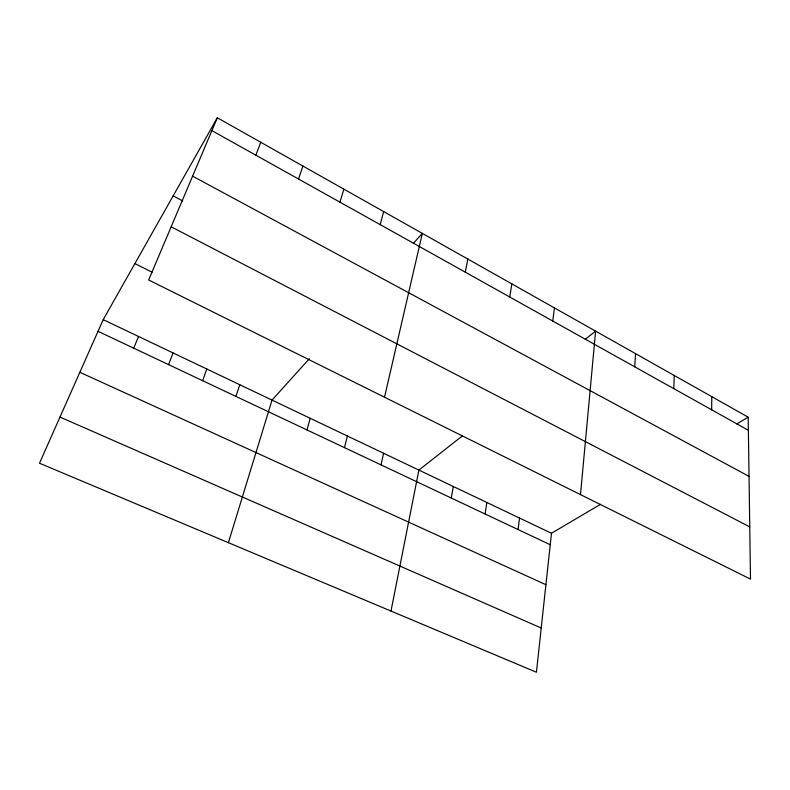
<?xml version="1.0" encoding="UTF-8"?>
<svg xmlns="http://www.w3.org/2000/svg" width="790" height="790" viewBox="0 0 790 790"><rect width="100%" height="100%" fill="white"/><g stroke="black" fill="none" stroke-linecap="round" stroke-linejoin="round"><path stroke-width="1.19" d="M711.652 409.783L711.78 396.649M673.781 388.631L674.255 375.487M634.716 366.817L635.555 353.653M580.492 494.609L595.62 331.138L585.252 339.285M600.509 504.336L551.479 533.27L536.43 672.231L39.5 463.226L103.213 319.644L217.319 117.769L748.189 417.189L750.5 579.11L148.648 279.986L217.319 117.769M552.773 321.036L554.402 307.883M518.072 529.547L519.553 518.052M485.1 513.994L486.838 502.46M509.757 297.01L511.821 283.867M451.278 498.036L453.292 486.472M465.3 272.175L467.828 259.051M390.991 611.065L418.897 470.08L462.199 436.031M381.017 464.875L383.604 453.263M384.523 397.212L422.334 233.396L413.407 243.29M344.489 447.634L347.383 436.001M380.207 224.637L383.654 211.582M306.984 429.938L310.213 418.285M339.957 202.161L343.867 189.146M228.389 542.671L272.037 400.096L309.325 358.739M235.924 396.402L239.785 384.73M298.531 179.014L302.916 166.048M202.625 380.691L206.802 369.009M255.851 155.176L260.759 142.259M168.566 364.615L173.069 352.933M133.717 348.163L138.546 336.481M736.764 423.924L748.189 417.189M59.981 417.071L541.219 628.011M79.849 372.297L545.91 584.709M98.029 331.326L550.235 544.735M103.213 319.644L551.479 533.27M134.902 263.593L152.114 272.204M171.163 226.789L749.75 526.871M173.178 195.881L182.737 200.946M192.602 176.16L749.029 476.38M211.878 130.617L748.377 430.303"/></g></svg>
